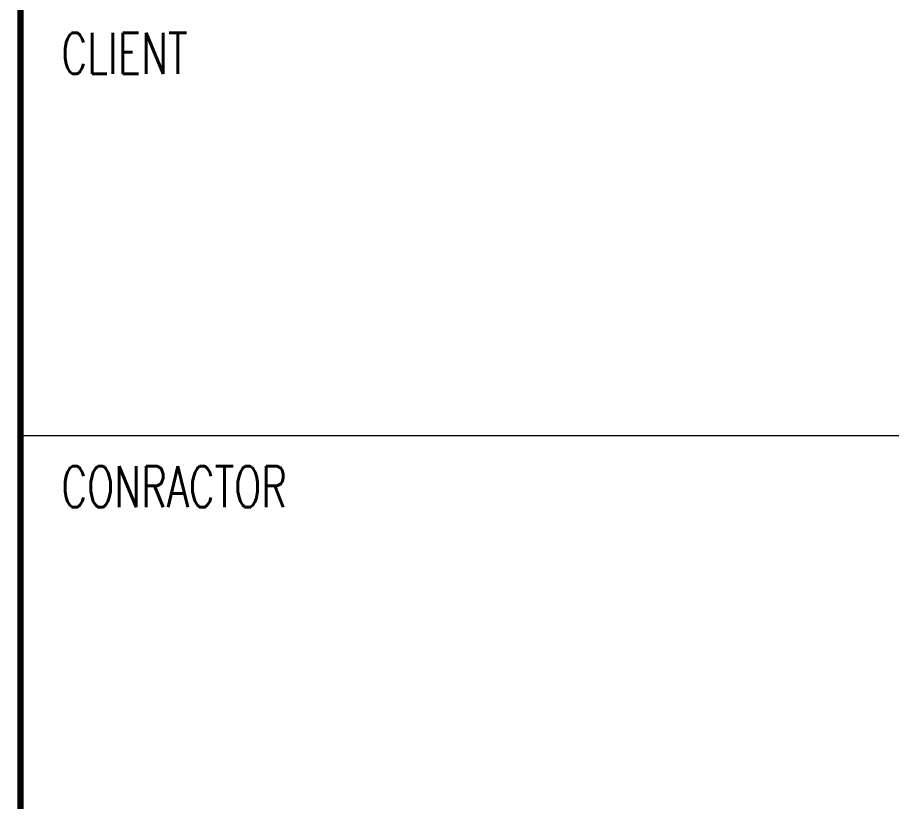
# Model space of a CAD drawing. Header units: millimetres. Extents: x 0 to 91981, y -132907 to 77676.
# Drawn here: x 41974 to 43818, y 4132 to 5786 of the extents above; entities that cross this region are included whole.
import ezdxf

# ---------------------------------------------------------------- set-up
doc = ezdxf.new("R2010")
doc.units = ezdxf.units.MM
doc.header["$LTSCALE"] = 60
doc.layers.add('border', color=130, linetype='Continuous')
doc.layers.add('TITLE', color=7, linetype='Continuous')
doc.styles.add('ROMANS', font='ROMANS.shx', dxfattribs={"width": 0.8})

# ---------------------------------------------------------------- blocks, each defined once
blk = doc.blocks.new('TITLE')
at = {"color": 7, "lineweight": 0}
blk.add_line((699.671, 17.683), (699.671, 83.813), dxfattribs=at)
at = {"layer": 'border', "color": 7, "linetype": 'Continuous', "lineweight": 0}
blk.add_line((699.671, 81.726), (823.671, 81.726), dxfattribs=at)
at = {"layer": 'TITLE', "color": 7, "lineweight": 0, "const_width": 0.216}
for points in [[(699.671, 83.813), (699.671, 230.409)], [(699.671, 17.683), (699.671, 96.966), (823.671, 96.966)]]:
    blk.add_lwpolyline(points, dxfattribs=at)
at = {"color": 7, "lineweight": 0, "style": 'ROMANS', "width": 0.7}
for s, p in [('CLIENT', (701.108, 94.45)), ('CONRACTOR', (701.108, 79.21))]:
    blk.add_text(s, height=1.4376, dxfattribs=at).set_placement(p)

msp = doc.modelspace()

# ---------------------------------------------------------------- block references
at = {"linetype": 'ByBlock', "xscale": 60, "yscale": 60, "zscale": 60}
msp.add_blockref('TITLE', (-0.0007, 0.00023), dxfattribs=at)

doc.saveas('drawing.dxf')
